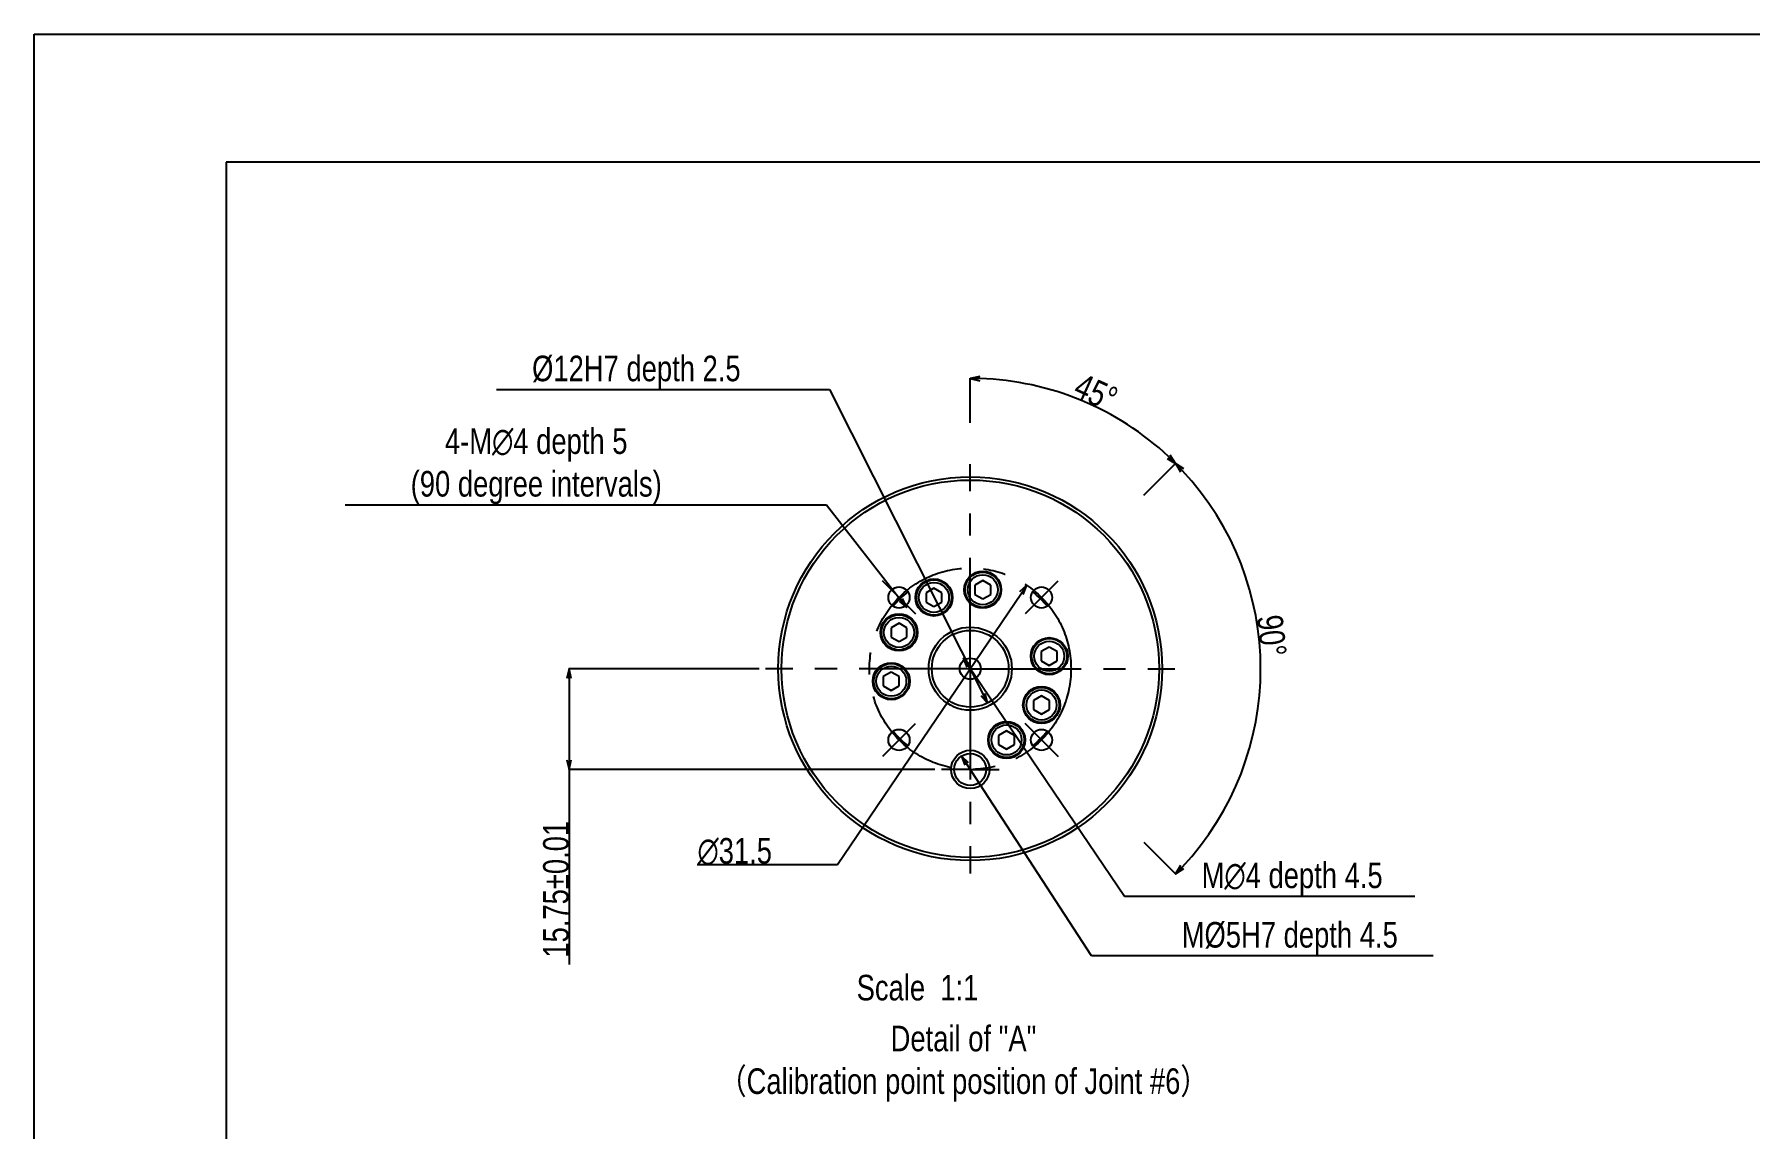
# Model space of a CAD drawing. Extents: x 0 to 3364, y 0 to 2376.
# Drawn here: x 0 to 1072, y 1692 to 2376 of the extents above; entities that cross this region are included whole.
import ezdxf

# ---------------------------------------------------------------- set-up
doc = ezdxf.new("R2010")
doc.units = 0
doc.header["$LTSCALE"] = 185.02
doc.header["$PDMODE"] = 3
doc.header["$PDSIZE"] = 0.3125
doc.linetypes.add('CENTER', pattern=[0.6, 0.375, -0.075, 0.075, -0.075])
doc.layers.get('0').update_dxf_attribs({"linetype": 'CONTINUOUS'})
doc.layers.get('DEFPOINTS').update_dxf_attribs({"linetype": 'CONTINUOUS'})
for name, color, linetype in [('91_NOTE', 7, 'CONTINUOUS'), ('95_ALL_DIM', 7, 'CONTINUOUS'), ('DEFAULT_1', 7, 'CENTER')]:
    doc.layers.add(name, color=color, linetype=linetype)
doc.styles.get("Standard").update_dxf_attribs({"font": 'txt', "width": 0.8})
doc.dimstyles.new('DIMSTYLE_11', dxfattribs={"dimtxt": 16, "dimasz": 6, "dimexe": 0.18, "dimexo": 0.0625, "dimgap": 0.09, "dimtad": 1, "dimdec": 3, "dimlfac": 0.25, "dimdsep": 46, "dimtxsty": 'Standard', "dimblk": 'OPEN', "dimblk1": 'OPEN', "dimblk2": 'OPEN', "dimcen": 0.09, "dimadec": 0, "dimazin": 0, "dimtp": 0.5, "dimtm": 0.5, "dimtfac": 1, "dimtdec": 3, "dimtofl": 0, "dimtmove": 0, "dimatfit": 3, "dimldrblk": 'OPEN', "dimfxl": 1, "dimtolj": 1, "dimarcsym": 0})
doc.dimstyles.new('DIMSTYLE_12', dxfattribs={"dimtxt": 16, "dimasz": 6, "dimexe": 0.18, "dimexo": 0.0625, "dimgap": 0.09, "dimtad": 1, "dimdec": 3, "dimlfac": 0.25, "dimdsep": 46, "dimtxsty": 'Standard', "dimblk": 'OPEN', "dimblk1": 'OPEN', "dimblk2": 'OPEN', "dimcen": 0.09, "dimadec": 0, "dimazin": 0, "dimtol": 1, "dimtp": 0.01, "dimtm": 0.01, "dimtfac": 1, "dimtdec": 3, "dimtofl": 0, "dimtmove": 0, "dimatfit": 3, "dimldrblk": 'OPEN', "dimfxl": 1, "dimtolj": 1, "dimarcsym": 0})
doc.dimstyles.new('DIMSTYLE_14', dxfattribs={"dimtxt": 16, "dimasz": 6, "dimexe": 0.18, "dimexo": 0.0625, "dimgap": 0.09, "dimtad": 1, "dimtih": 1, "dimtoh": 1, "dimdec": 3, "dimlfac": 0.25, "dimdsep": 46, "dimtxsty": 'Standard', "dimblk": 'OPEN', "dimblk1": 'OPEN', "dimblk2": 'OPEN', "dimcen": 0.09, "dimadec": 0, "dimazin": 0, "dimtp": 0.012, "dimtfac": 1, "dimtdec": 3, "dimtofl": 0, "dimtmove": 0, "dimatfit": 3, "dimldrblk": 'OPEN', "dimfxl": 1, "dimtolj": 1, "dimarcsym": 0})
doc.dimstyles.new('DIMSTYLE_15', dxfattribs={"dimtxt": 16, "dimasz": 6, "dimexe": 0.18, "dimexo": 0.0625, "dimgap": 0.09, "dimtad": 1, "dimtih": 1, "dimtoh": 1, "dimdec": 3, "dimlfac": 0.25, "dimdsep": 46, "dimtxsty": 'Standard', "dimblk": 'OPEN', "dimblk1": 'OPEN', "dimblk2": 'OPEN', "dimcen": 0.09, "dimadec": 0, "dimazin": 0, "dimtp": 0.1, "dimtm": 0.1, "dimtfac": 1, "dimtdec": 3, "dimtofl": 0, "dimtmove": 0, "dimatfit": 3, "dimldrblk": 'OPEN', "dimfxl": 1, "dimtolj": 1, "dimarcsym": 0})
doc.dimstyles.new('DIMSTYLE_16', dxfattribs={"dimtxt": 16, "dimasz": 6, "dimexe": 0.18, "dimexo": 0.0625, "dimgap": 0.09, "dimtad": 1, "dimtih": 1, "dimtoh": 1, "dimdec": 3, "dimlfac": 0.25, "dimdsep": 46, "dimtxsty": 'Standard', "dimblk": 'OPEN', "dimblk1": 'OPEN', "dimblk2": 'OPEN', "dimcen": 0.09, "dimadec": 0, "dimazin": 0, "dimtp": 0.018, "dimtfac": 1, "dimtdec": 3, "dimtofl": 0, "dimtmove": 0, "dimatfit": 3, "dimldrblk": 'OPEN', "dimfxl": 1, "dimtolj": 1, "dimarcsym": 0})
doc.dimstyles.new('DIMSTYLE_20', dxfattribs={"dimtxt": 16, "dimasz": 6, "dimexe": 0.18, "dimexo": 0.0625, "dimgap": 0.09, "dimtad": 1, "dimtih": 1, "dimtoh": 1, "dimdec": 3, "dimlfac": 0.25, "dimdsep": 46, "dimtxsty": 'Standard', "dimblk": 'OPEN', "dimblk1": 'OPEN', "dimblk2": 'OPEN', "dimcen": 0.09, "dimadec": 0, "dimazin": 0, "dimtp": 0.3, "dimtm": 0.3, "dimtfac": 1, "dimtdec": 3, "dimtofl": 0, "dimtmove": 0, "dimatfit": 3, "dimldrblk": 'OPEN', "dimfxl": 1, "dimtolj": 1, "dimarcsym": 0})

# ---------------------------------------------------------------- blocks, each defined once
blk = doc.blocks.new('_OPEN')
at = {"color": 0, "linetype": 'ByBlock'}
for p, q in [((0, 0), (-1, 0.23)), ((-1, -0.23), (0, 0)), ((-1, 0), (0, 0))]:
    blk.add_line(p, q, dxfattribs=at)
blk = doc.blocks.new('*D56')
at = {"layer": '95_ALL_DIM', "color": 0, "transparency": 16777216}
for p, q in [((585.2, 2132.9), (585.2, 2161)), ((693.8, 2087.9), (713.7, 2107.7))]:
    blk.add_line(p, q, dxfattribs=at)
blk.add_arc((585.2, 1979.2), 181.6, 46.8935, 88.1065, dxfattribs=at)
at = {"layer": 'DEFPOINTS', "color": 0, "transparency": 16777216}
for p in [(632.1, 2154.6), (585.2, 2132.8), (693.7, 2087.8), (611.9, 2006), (585.2, 1983.2)]:
    blk.add_point(p, dxfattribs=at)
at = {"layer": '95_ALL_DIM', "color": 0, "transparency": 16777216, "xscale": 6, "yscale": 6, "zscale": 6}
for p, rotation in [((585.2, 2160.8), 179.053235578934), ((713.5, 2107.6), 315.946764421066)]:
    blk.add_blockref('_OPEN', p, dxfattribs=dict(at, rotation=rotation))
at = {"layer": '95_ALL_DIM', "color": 0, "transparency": 16777216, "insert": (663.7, 2151.9), "char_height": 16, "attachment_point": 5, "rotation": 335.5441}
blk.add_mtext('\\A1;45°', dxfattribs=at)
blk = doc.blocks.new('*D57')
at = {"layer": '95_ALL_DIM', "color": 0, "transparency": 16777216}
for p, q in [((693.7, 2087.8), (713.6, 2107.7)), ((693.7, 1870.7), (713.6, 1850.8))]:
    blk.add_line(p, q, dxfattribs=at)
blk.add_arc((585.2, 1979.2), 181.5, 316.8945, 43.1055, dxfattribs=at)
at = {"layer": 'DEFPOINTS', "color": 0, "transparency": 16777216}
for p in [(693.7, 2087.7), (622.2, 2016.3), (632.5, 1931.9), (760.4, 1932.3), (693.7, 1870.7)]:
    blk.add_point(p, dxfattribs=at)
at = {"layer": '95_ALL_DIM', "color": 0, "transparency": 16777216, "xscale": 6, "yscale": 6, "zscale": 6}
for p, rotation in [((713.5, 2107.5), 134.0527711888659), ((713.5, 1850.9), 225.9472288110941)]:
    blk.add_blockref('_OPEN', p, dxfattribs=dict(at, rotation=rotation))
at = {"layer": '95_ALL_DIM', "color": 0, "transparency": 16777216, "insert": (773.6, 1999.9), "char_height": 16, "attachment_point": 5, "rotation": 276.2503}
blk.add_mtext('\\A1;90°', dxfattribs=at)
blk = doc.blocks.new('*D58')
at = {"layer": '95_ALL_DIM', "color": 0, "transparency": 16777216}
for p, q in [((453.1, 1979.2), (334.1, 1979.2)), ((334.3, 1973.2), (334.3, 1922.2)), ((563.1, 1916.2), (334.1, 1916.2)), ((334.3, 1916.2), (334.3, 1794.3))]:
    blk.add_line(p, q, dxfattribs=at)
at = {"layer": 'DEFPOINTS', "color": 0, "transparency": 16777216}
for p in [(334.3, 1979.2), (453.2, 1979.2), (563.2, 1916.2)]:
    blk.add_point(p, dxfattribs=at)
at = {"layer": '95_ALL_DIM', "color": 0, "transparency": 16777216, "xscale": 6, "yscale": 6, "zscale": 6}
for p, rotation in [((334.3, 1979.2), 90), ((334.3, 1916.2), 270)]:
    blk.add_blockref('_OPEN', p, dxfattribs=dict(at, rotation=rotation))
at = {"layer": '95_ALL_DIM', "color": 0, "transparency": 16777216, "insert": (326.2, 1841.3), "char_height": 16, "attachment_point": 5, "rotation": 90}
blk.add_mtext('\\A1;15.75±0.01', dxfattribs=at)
blk = doc.blocks.new('*D65')
at = {"layer": '95_ALL_DIM', "color": 0, "transparency": 16777216}
for p, q in [((661, 1799.7), (583, 1919.6)), ((874.5, 1799.7), (661, 1799.7))]:
    blk.add_line(p, q, dxfattribs=at)
at = {"layer": 'DEFPOINTS', "color": 0, "transparency": 16777216}
for p in [(579.7, 1924.6), (590.6, 1907.8)]:
    blk.add_point(p, dxfattribs=at)
at = {"layer": '95_ALL_DIM', "color": 0, "transparency": 16777216, "xscale": 6, "yscale": 6, "zscale": 6, "rotation": 123.0630903412463}
blk.add_blockref('_OPEN', (579.7, 1924.6), dxfattribs=at)
at = {"layer": '95_ALL_DIM', "color": 0, "transparency": 16777216, "insert": (784.9, 1810.4), "char_height": 16, "attachment_point": 5}
blk.add_mtext('\\A1;M%%c5H7 depth 4.5', dxfattribs=at)
blk = doc.blocks.new('*D66')
at = {"layer": '95_ALL_DIM', "color": 0, "transparency": 16777216}
for p, q in [((681.5, 1836.8), (584, 1980.9)), ((863.2, 1836.8), (681.5, 1836.8))]:
    blk.add_line(p, q, dxfattribs=at)
at = {"layer": 'DEFPOINTS', "color": 0, "transparency": 16777216}
for p in [(580.7, 1985.9), (589.6, 1972.6)]:
    blk.add_point(p, dxfattribs=at)
at = {"layer": '95_ALL_DIM', "color": 0, "transparency": 16777216, "xscale": 6, "yscale": 6, "zscale": 6, "rotation": 124.0699851258138}
blk.add_blockref('_OPEN', (580.7, 1985.9), dxfattribs=at)
at = {"layer": '95_ALL_DIM', "color": 0, "transparency": 16777216, "insert": (786.4, 1847.6), "char_height": 16, "attachment_point": 5}
blk.add_mtext('\\A1;M∅4 depth 4.5', dxfattribs=at)
blk = doc.blocks.new('*D67')
at = {"layer": '95_ALL_DIM', "color": 0, "transparency": 16777216}
for p, q in [((289, 2153.8), (497.1, 2153.8)), ((497.1, 2153.8), (593.3, 1963.2))]:
    blk.add_line(p, q, dxfattribs=at)
at = {"layer": 'DEFPOINTS', "color": 0, "transparency": 16777216}
for p in [(574.3, 2000.7), (596, 1957.8)]:
    blk.add_point(p, dxfattribs=at)
at = {"layer": '95_ALL_DIM', "color": 0, "transparency": 16777216, "xscale": 6, "yscale": 6, "zscale": 6, "rotation": 296.778610541563}
blk.add_blockref('_OPEN', (596, 1957.8), dxfattribs=at)
at = {"layer": '95_ALL_DIM', "color": 0, "transparency": 16777216, "insert": (376.4, 2164.6), "char_height": 16, "attachment_point": 5}
blk.add_mtext('\\A1;%%c12H7 depth 2.5', dxfattribs=at)
blk = doc.blocks.new('*D68')
at = {"layer": '95_ALL_DIM', "color": 0, "transparency": 16777216}
for p, q in [((194.3, 2081.8), (495.3, 2081.8)), ((495.3, 2081.8), (541.8, 2022.2))]:
    blk.add_line(p, q, dxfattribs=at)
at = {"layer": 'DEFPOINTS', "color": 0, "transparency": 16777216}
for p in [(535.7, 2030.1), (545.5, 2017.5)]:
    blk.add_point(p, dxfattribs=at)
at = {"layer": '95_ALL_DIM', "color": 0, "transparency": 16777216, "xscale": 6, "yscale": 6, "zscale": 6, "rotation": 307.9907586757675}
blk.add_blockref('_OPEN', (545.5, 2017.5), dxfattribs=at)
at = {"layer": '95_ALL_DIM', "color": 0, "transparency": 16777216, "insert": (313.8, 2105.8), "char_height": 16, "attachment_point": 5}
blk.add_mtext('\\A1;4-M∅4 depth 5 \\P(90 degree intervals)', dxfattribs=at)
blk = doc.blocks.new('*D78')
at = {"layer": '95_ALL_DIM', "color": 0, "transparency": 16777216}
for p, q in [((502.2, 1856.8), (617.1, 2026.4)), ((414.4, 1856.8), (502.2, 1856.8))]:
    blk.add_line(p, q, dxfattribs=at)
at = {"layer": 'DEFPOINTS', "color": 0, "transparency": 16777216}
for p in [(620.5, 2031.4), (549.8, 1927.1)]:
    blk.add_point(p, dxfattribs=at)
at = {"layer": '95_ALL_DIM', "color": 0, "transparency": 16777216, "xscale": 6, "yscale": 6, "zscale": 6, "rotation": 55.90454914864087}
blk.add_blockref('_OPEN', (620.5, 2031.4), dxfattribs=at)
at = {"layer": '95_ALL_DIM', "color": 0, "transparency": 16777216, "insert": (437.9, 1864.8), "char_height": 16, "attachment_point": 5}
blk.add_mtext('\\A1;∅31.5', dxfattribs=at)

msp = doc.modelspace()

# ---------------------------------------------------------------- linework, layer by layer
for p, q in [((0, 0), (0, 2376)), ((0, 2376), (3364, 2376)), ((120, 2296), (120, 80)), ((3316, 2296), (120, 2296)), ((562.4565, 2029.5194), (557.4855, 2026.6494)), ((567.4275, 2026.6494), (562.4565, 2029.5194)), ((592.9778, 2034.3535), (588.0068, 2031.4835)), ((588.0068, 2031.4835), (588.0068, 2025.7435)), ((597.9488, 2031.4835), (592.9778, 2034.3535)), ((597.9488, 2025.7435), (597.9488, 2031.4835)), ((557.4855, 2026.6494), (557.4855, 2020.9094)), ((557.4855, 2020.9094), (562.4565, 2018.0394)), ((562.4565, 2018.0394), (567.4275, 2020.9094)), ((567.4275, 2020.9094), (567.4275, 2026.6494)), ((588.0068, 2025.7435), (592.9778, 2022.8735)), ((592.9778, 2022.8735), (597.9488, 2025.7435)), ((540.6057, 2007.6686), (535.6347, 2004.7986)), ((545.5767, 2004.7986), (540.6057, 2007.6686)), ((535.6347, 2004.7986), (535.6347, 1999.0586)), ((535.6347, 1999.0586), (540.6057, 1996.1886)), ((540.6057, 1996.1886), (545.5767, 1999.0586)), ((545.5767, 1999.0586), (545.5767, 2004.7986)), ((634.5405, 1992.7908), (629.5695, 1989.9208)), ((629.5695, 1989.9208), (629.5695, 1984.1808)), ((629.5695, 1984.1808), (634.5405, 1981.3108)), ((639.5115, 1989.9208), (634.5405, 1992.7908)), ((634.5405, 1981.3108), (639.5115, 1984.1808)), ((639.5115, 1984.1808), (639.5115, 1989.9208)), ((535.7716, 1977.1473), (530.8007, 1974.2773)), ((530.8007, 1974.2773), (530.8007, 1968.5373)), ((540.7426, 1974.2773), (535.7716, 1977.1473)), ((540.7426, 1968.5373), (540.7426, 1974.2773)), ((530.8007, 1968.5373), (535.7716, 1965.6673)), ((535.7716, 1965.6673), (540.7426, 1968.5373)), ((629.7064, 1962.2695), (624.7354, 1959.3995)), ((624.7354, 1959.3995), (624.7354, 1953.6595)), ((624.7354, 1953.6595), (629.7064, 1950.7895)), ((634.6774, 1959.3995), (629.7064, 1962.2695)), ((629.7064, 1950.7895), (634.6774, 1953.6595)), ((634.6774, 1953.6595), (634.6774, 1959.3995)), ((607.8556, 1940.4187), (602.8846, 1937.5487)), ((602.8846, 1937.5487), (602.8846, 1931.8087)), ((602.8846, 1931.8087), (607.8556, 1928.9387)), ((612.8266, 1937.5487), (607.8556, 1940.4187)), ((607.8556, 1928.9387), (612.8266, 1931.8087)), ((612.8266, 1931.8087), (612.8266, 1937.5487))]:
    msp.add_line(p, q)
for centre, radius in [((585.1561, 1979.229), 120), ((585.1561, 1979.229), 118), ((592.9778, 2028.6135), 11.6), ((592.9778, 2028.6135), 11), ((592.9778, 2028.6135), 9.4), ((540.6083, 2023.7768), 6.6), ((562.4565, 2023.7794), 11.6), ((562.4565, 2023.7794), 11), ((562.4565, 2023.7794), 9.4), ((629.7038, 2023.7768), 6.6), ((540.6057, 2001.9286), 11.6), ((540.6057, 2001.9286), 11), ((540.6057, 2001.9286), 9.4), ((585.1561, 1979.229), 26), ((585.1561, 1979.229), 24), ((634.5405, 1987.0508), 11.6), ((634.5405, 1987.0508), 11), ((634.5405, 1987.0508), 9.4), ((585.1561, 1979.229), 6.6), ((535.7716, 1971.4073), 11.6), ((535.7716, 1971.4073), 11), ((535.7716, 1971.4073), 9.4), ((629.7064, 1956.5295), 11.6), ((629.7064, 1956.5295), 11), ((629.7064, 1956.5295), 9.4), ((540.6083, 1934.6813), 6.6), ((607.8556, 1934.6787), 11.6), ((607.8556, 1934.6787), 11), ((607.8556, 1934.6787), 9.4), ((629.7038, 1934.6813), 6.6), ((585.1561, 1916.229), 12), ((585.1561, 1916.229), 10)]:
    msp.add_circle(centre, radius)
for start, end in [(129.0174263, 140.9827966), (39.0172034, 50.9825737), (219.0172034, 230.9825737), (309.0174263, 320.9827966)]:
    msp.add_arc((585.1561, 1979.229), 62, start, end)
at = {"layer": 'DEFAULT_1'}
for p, q in [((585.1561, 1979.229), (585.1561, 2107.229)), ((540.6083, 2023.7768), (530.2846, 2034.1005)), ((629.7038, 2023.7768), (640.0275, 2034.1005)), ((540.6083, 2023.7768), (550.9321, 2013.453)), ((629.7038, 2023.7768), (619.38, 2013.453)), ((585.1561, 1979.229), (457.1561, 1979.229)), ((585.1561, 1979.229), (585.1561, 1851.229)), ((585.1561, 1979.229), (713.1561, 1979.229)), ((540.6083, 1934.6813), (550.9321, 1945.0051)), ((629.7038, 1934.6813), (619.38, 1945.0051)), ((540.6083, 1934.6813), (530.2846, 1924.3576)), ((629.7038, 1934.6813), (640.0275, 1924.3576)), ((585.1561, 1916.229), (567.1561, 1916.229)), ((585.1561, 1916.229), (603.1561, 1916.229))]:
    msp.add_line(p, q, dxfattribs=at)
msp.add_circle((585.1561, 1979.229), 63, dxfattribs=at)

# ---------------------------------------------------------------- texts
at = {"layer": '91_NOTE', "char_height": 16}
for s, insert, width, attachment_point in [('Scale  1:1', (514.1183, 1787.7682), 128, 1), ('Detail of "A"\\P（Calibration point position of Joint #6）', (580.9259, 1755.9576), 512, 2)]:
    msp.add_mtext(s, dxfattribs=dict(at, insert=insert, width=width, attachment_point=attachment_point))

# ---------------------------------------------------------------- dimensions: what is measured, and where the dimension line sits
at = {"layer": '95_ALL_DIM'}
for p1, p2, text, dimstyle, picture, middle in [((574.343, 2000.6551), (595.9691, 1957.8029), '<> depth 2.5', 'DIMSTYLE_16', '*D67', (376.4432, 2153.8037)), ((590.6117, 1907.8483), (579.7004, 1924.6098), 'M<> depth 4.5', 'DIMSTYLE_14', '*D65', (784.8552, 1799.6538))]:
    dim = msp.add_diameter_dim_2p(p1=p1, p2=p2, text=text, dimstyle=dimstyle, override={"dimpost": '%%c<>H7'}, dxfattribs=at)
    dim.commit()
    dim.dimension.update_dxf_attribs({"geometry": picture, "text_midpoint": middle, "dimtype": 163})
for p1, p2, text, picture, middle in [((535.6841, 2030.0817), (545.5326, 2017.4719), '4-M<> depth 5 \\P(90 degree intervals)', '*D68', (313.793, 2081.7524)), ((589.6377, 1972.6022), (580.6744, 1985.8559), 'M<> depth 4.5', '*D66', (786.3902, 1836.8062))]:
    dim = msp.add_diameter_dim_2p(p1=p1, p2=p2, text=text, dimstyle='DIMSTYLE_15', dxfattribs=at)
    dim.commit()
    dim.dimension.update_dxf_attribs({"geometry": picture, "text_midpoint": middle, "dimtype": 163})
for base, line1, line2, picture, middle in [((632.1474, 2154.6032), ((611.9236, 2005.9966), (693.7398, 2087.8128)), ((585.1561, 2132.7897), (585.1561, 1983.229)), '*D56', (660.3207, 2144.5002)), ((760.4442, 1932.2607), ((632.5322, 1931.8529), (693.6769, 1870.7082)), ((693.6769, 2087.7499), (622.2085, 2016.2814)), '*D57', (765.549, 1998.9863))]:
    dim = msp.add_angular_dim_2l(base=base, line1=line1, line2=line2, dimstyle='DIMSTYLE_11', override={"dimdec": 0}, dxfattribs=at)
    dim.commit()
    dim.dimension.update_dxf_attribs({"geometry": picture, "text_midpoint": middle, "dimtype": 162})
dim = msp.add_diameter_dim_2p(p1=(549.8399, 1927.0584), p2=(620.4722, 2031.3997), dimstyle='DIMSTYLE_20', dxfattribs=at)
dim.commit()
dim.dimension.update_dxf_attribs({"geometry": '*D78', "text_midpoint": (437.8581, 1856.7534), "dimtype": 163})
dim = msp.add_linear_dim(base=(334.3176, 1979.229), p1=(563.1561, 1916.229), p2=(453.1561, 1979.229), angle=90, dimstyle='DIMSTYLE_12', dxfattribs=at)
dim.commit()
dim.dimension.update_dxf_attribs({"geometry": '*D58', "text_midpoint": (334.3176, 1841.2818), "dimtype": 160})

doc.saveas('drawing.dxf')
